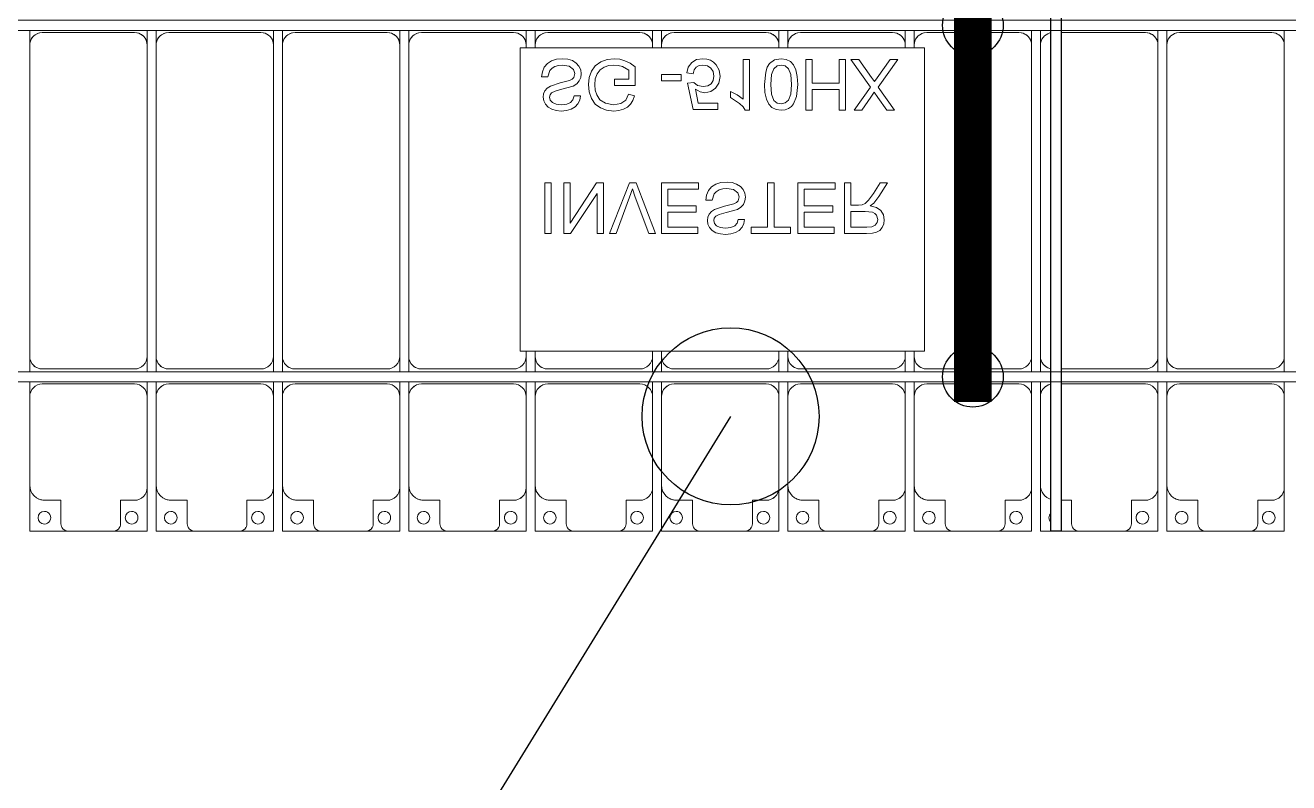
# Model space of a CAD drawing. Header units: millimetres. Extents: x -178706 to 107777, y -87310 to 933.
# Drawn here: x -98641 to -93641, y -80782 to -77786 of the extents above; entities that cross this region are included whole.
import ezdxf

# ---------------------------------------------------------------- set-up
doc = ezdxf.new("R2010")
doc.units = ezdxf.units.MM
doc.layers.add('A-GENM', color=13, linetype='Continuous', lineweight=9)
doc.layers.add('S-BEAM', color=12, linetype='Continuous', lineweight=9)
for name, color, linetype in [('GC-BICH NEO', 6, 'Continuous'), ('GC-DAY NEO', 5, 'Continuous'), ('GC-HOP 40x60 GIA CUONG', 1, 'Continuous')]:
    doc.layers.add(name, color=color, linetype=linetype)

# ---------------------------------------------------------------- blocks, each defined once
blk = doc.blocks.new('Dải phao đi lại kèm đỡ invester - DẢI PHAO ĐI LẠI-19658-BỐ TRÍ KHUNG KẾT CẤU BÈ PIN 04')
at = {"layer": 'A-GENM', "color": 7}
for p, q in [((72258.4, 610.3), (72258.4, 668.9)), ((72673.4, 660.3), (72308.4, 660.3)), ((72723.4, 668.9), (72723.4, 610.3)), ((72758.4, 610.3), (72758.4, 668.9)), ((73173.4, 660.3), (72808.4, 660.3)), ((73223.4, 668.9), (73223.4, 610.3)), ((73258.4, 610.3), (73258.4, 668.9)), ((73673.4, 660.3), (73308.4, 660.3)), ((73723.4, 668.9), (73723.4, 610.3)), ((73758.4, 610.3), (73758.4, 668.9)), ((74173.4, 660.3), (73808.4, 660.3)), ((74223.4, 668.9), (74223.4, 610.3)), ((74258.4, 610.3), (74258.4, 668.9)), ((74673.4, 660.3), (74308.4, 660.3)), ((74723.4, 668.9), (74723.4, 610.3)), ((74758.4, 610.3), (74758.4, 668.9)), ((75173.4, 660.3), (74808.4, 660.3)), ((75223.4, 668.9), (75223.4, 610.3)), ((75258.4, 610.3), (75258.4, 668.9)), ((75673.4, 660.3), (75308.4, 660.3)), ((75723.4, 668.9), (75723.4, 610.3)), ((75758.4, 610.3), (75758.4, 668.9)), ((76173.4, 660.3), (75808.4, 660.3)), ((76223.4, 668.9), (76223.4, 610.3)), ((76258.4, 610.3), (76258.4, 668.9)), ((76673.4, 660.3), (76340, 660.3)), ((76723.4, 668.9), (76723.4, 610.3)), ((76758.4, 610.3), (76758.4, 668.9)), ((77173.4, 660.3), (76808.4, 660.3)), ((77223.4, 668.9), (77223.4, 610.3)), ((72258.4, 610.3), (72258.4, -620.3)), ((72723.4, -620.3), (72723.4, 610.3)), ((72758.4, 610.3), (72758.4, -620.3)), ((73223.4, -620.3), (73223.4, 610.3)), ((73258.4, 610.3), (73258.4, -620.3)), ((73723.4, -620.3), (73723.4, 610.3)), ((73758.4, 610.3), (73758.4, -620.3)), ((74223.4, 600), (74223.4, 610.3)), ((74258.4, 610.3), (74258.4, 600)), ((74723.4, 600), (74723.4, 610.3)), ((74758.4, 610.3), (74758.4, 600)), ((75223.4, 600), (75223.4, 610.3)), ((75258.4, 610.3), (75258.4, 600)), ((75723.4, 600), (75723.4, 610.3)), ((75758.4, 610.3), (75758.4, 600)), ((76223.4, -620.3), (76223.4, 610.3)), ((76258.4, 610.3), (76258.4, -620.3)), ((76723.4, -620.3), (76723.4, 610.3)), ((76758.4, 610.3), (76758.4, -620.3)), ((77223.4, -620.3), (77223.4, 610.3)), ((72258.4, -681.1), (72258.4, -620.3)), ((72723.4, -620.3), (72723.4, -681.1)), ((72758.4, -681.1), (72758.4, -620.3)), ((73223.4, -620.3), (73223.4, -681.1)), ((73258.4, -681.1), (73258.4, -620.3)), ((73723.4, -620.3), (73723.4, -681.1)), ((73758.4, -681.1), (73758.4, -620.3)), ((74223.4, -620.3), (74223.4, -600)), ((74223.4, -620.3), (74223.4, -681.1)), ((74258.4, -600), (74258.4, -620.3)), ((74258.4, -681.1), (74258.4, -620.3)), ((74723.4, -620.3), (74723.4, -600)), ((74723.4, -620.3), (74723.4, -681.1)), ((74758.4, -600), (74758.4, -620.3)), ((74758.4, -681.1), (74758.4, -620.3)), ((75223.4, -620.3), (75223.4, -600)), ((75223.4, -620.3), (75223.4, -681.1)), ((75258.4, -600), (75258.4, -620.3)), ((75258.4, -681.1), (75258.4, -620.3)), ((75723.4, -620.3), (75723.4, -600)), ((75723.4, -620.3), (75723.4, -681.1)), ((75758.4, -600), (75758.4, -620.3)), ((75758.4, -681.1), (75758.4, -620.3)), ((76223.4, -620.3), (76223.4, -681.1)), ((76258.4, -681.1), (76258.4, -620.3)), ((76723.4, -620.3), (76723.4, -681.1)), ((76758.4, -681.1), (76758.4, -620.3)), ((77223.4, -620.3), (77223.4, -681.1)), ((72308.4, -670.3), (72673.4, -670.3)), ((72808.4, -670.3), (73173.4, -670.3)), ((73308.4, -670.3), (73673.4, -670.3)), ((73808.4, -670.3), (74173.4, -670.3)), ((74308.4, -670.3), (74673.4, -670.3)), ((74808.4, -670.3), (75173.4, -670.3)), ((75308.4, -670.3), (75673.4, -670.3)), ((75808.4, -670.3), (76173.4, -670.3)), ((76340, -670.3), (76673.4, -670.3)), ((76808.4, -670.3), (77173.4, -670.3)), ((72258.4, -779.7), (72258.4, -721.1)), ((72673.4, -729.7), (72308.4, -729.7)), ((72723.4, -721.1), (72723.4, -779.7)), ((72758.4, -779.7), (72758.4, -721.1)), ((73173.4, -729.7), (72808.4, -729.7)), ((73223.4, -721.1), (73223.4, -779.7)), ((73258.4, -779.7), (73258.4, -721.1)), ((73673.4, -729.7), (73308.4, -729.7)), ((73723.4, -721.1), (73723.4, -779.7)), ((73758.4, -779.7), (73758.4, -721.1)), ((74173.4, -729.7), (73808.4, -729.7)), ((74223.4, -721.1), (74223.4, -779.7)), ((74258.4, -779.7), (74258.4, -721.1)), ((74673.4, -729.7), (74308.4, -729.7)), ((74723.4, -721.1), (74723.4, -779.7)), ((74758.4, -779.7), (74758.4, -721.1)), ((75173.4, -729.7), (74808.4, -729.7)), ((75223.4, -721.1), (75223.4, -779.7)), ((75258.4, -779.7), (75258.4, -721.1)), ((75673.4, -729.7), (75308.4, -729.7)), ((75723.4, -721.1), (75723.4, -779.7)), ((75758.4, -779.7), (75758.4, -721.1)), ((76173.4, -729.7), (75808.4, -729.7)), ((76223.4, -721.1), (76223.4, -779.7)), ((76258.4, -779.7), (76258.4, -721.1)), ((76673.4, -729.7), (76340, -729.7)), ((76723.4, -721.1), (76723.4, -779.7)), ((76758.4, -779.7), (76758.4, -721.1)), ((77173.4, -729.7), (76808.4, -729.7)), ((77223.4, -721.1), (77223.4, -779.7)), ((72258.4, -779.7), (72258.4, -1129.7)), ((72723.4, -1139.7), (72723.4, -779.7)), ((72758.4, -779.7), (72758.4, -1129.7)), ((73223.4, -1139.7), (73223.4, -779.7)), ((73258.4, -779.7), (73258.4, -1129.7)), ((73723.4, -1139.7), (73723.4, -779.7)), ((73758.4, -779.7), (73758.4, -1129.7)), ((74223.4, -1139.7), (74223.4, -779.7)), ((74258.4, -779.7), (74258.4, -1129.7)), ((74723.4, -1139.7), (74723.4, -779.7)), ((74758.4, -779.7), (74758.4, -1129.7)), ((75223.4, -1139.7), (75223.4, -779.7)), ((75258.4, -779.7), (75258.4, -1129.7)), ((75723.4, -1139.7), (75723.4, -779.7)), ((75758.4, -779.7), (75758.4, -1129.7)), ((76223.4, -1139.7), (76223.4, -779.7)), ((76258.4, -779.7), (76258.4, -1129.7)), ((76723.4, -1139.7), (76723.4, -779.7)), ((76758.4, -779.7), (76758.4, -1129.7)), ((77223.4, -1139.7), (77223.4, -779.7)), ((72258.4, -1312.2), (72258.4, -1129.7)), ((72723.4, -1139.7), (72723.4, -1312.2)), ((72758.4, -1312.2), (72758.4, -1129.7)), ((73223.4, -1139.7), (73223.4, -1312.2)), ((73258.4, -1312.2), (73258.4, -1129.7)), ((73723.4, -1139.7), (73723.4, -1312.2)), ((73758.4, -1312.2), (73758.4, -1129.7)), ((74223.4, -1139.7), (74223.4, -1312.2)), ((74258.4, -1312.2), (74258.4, -1129.7)), ((74723.4, -1139.7), (74723.4, -1312.2)), ((74758.4, -1312.2), (74758.4, -1129.7)), ((75223.4, -1139.7), (75223.4, -1312.2)), ((75258.4, -1312.2), (75258.4, -1129.7)), ((75723.4, -1139.7), (75723.4, -1312.2)), ((75758.4, -1312.2), (75758.4, -1129.7)), ((76223.4, -1139.7), (76223.4, -1312.2)), ((76258.4, -1312.2), (76258.4, -1129.7)), ((76723.4, -1139.7), (76723.4, -1312.2)), ((76758.4, -1312.2), (76758.4, -1129.7)), ((77223.4, -1139.7), (77223.4, -1312.2)), ((72318.4, -1189.7), (72381.8, -1189.7)), ((72381.8, -1189.7), (72381.8, -1282.2)), ((72618.2, -1282.2), (72618.2, -1189.7)), ((72618.2, -1189.7), (72673.4, -1189.7)), ((72818.4, -1189.7), (72881.8, -1189.7)), ((72881.8, -1189.7), (72881.8, -1282.2)), ((73118.2, -1282.2), (73118.2, -1189.7)), ((73118.2, -1189.7), (73173.4, -1189.7)), ((73318.4, -1189.7), (73381.8, -1189.7)), ((73381.8, -1189.7), (73381.8, -1282.2)), ((73618.2, -1282.2), (73618.2, -1189.7)), ((73618.2, -1189.7), (73673.4, -1189.7)), ((73818.4, -1189.7), (73881.8, -1189.7)), ((73881.8, -1189.7), (73881.8, -1282.2)), ((74118.2, -1282.2), (74118.2, -1189.7)), ((74118.2, -1189.7), (74173.4, -1189.7)), ((74318.4, -1189.7), (74381.8, -1189.7)), ((74381.8, -1189.7), (74381.8, -1282.2)), ((74618.2, -1282.2), (74618.2, -1189.7)), ((74618.2, -1189.7), (74673.4, -1189.7)), ((74818.4, -1189.7), (74881.8, -1189.7)), ((74881.8, -1189.7), (74881.8, -1282.2)), ((75118.2, -1282.2), (75118.2, -1189.7)), ((75118.2, -1189.7), (75173.4, -1189.7)), ((75318.4, -1189.7), (75381.8, -1189.7)), ((75381.8, -1189.7), (75381.8, -1282.2)), ((75618.2, -1282.2), (75618.2, -1189.7)), ((75618.2, -1189.7), (75673.4, -1189.7)), ((75818.4, -1189.7), (75881.8, -1189.7)), ((75881.8, -1189.7), (75881.8, -1282.2)), ((76118.2, -1282.2), (76118.2, -1189.7)), ((76118.2, -1189.7), (76173.4, -1189.7)), ((76340, -1189.7), (76381.8, -1189.7)), ((76381.8, -1189.7), (76381.8, -1282.2)), ((76618.2, -1282.2), (76618.2, -1189.7)), ((76618.2, -1189.7), (76673.4, -1189.7)), ((76818.4, -1189.7), (76881.8, -1189.7)), ((76881.8, -1189.7), (76881.8, -1282.2)), ((77118.2, -1282.2), (77118.2, -1189.7)), ((77118.2, -1189.7), (77173.4, -1189.7)), ((72411.8, -1312.2), (72258.4, -1312.2)), ((72411.8, -1312.2), (72588.2, -1312.2)), ((72723.4, -1312.2), (72588.2, -1312.2)), ((72911.8, -1312.2), (72758.4, -1312.2)), ((72911.8, -1312.2), (73088.2, -1312.2)), ((73223.4, -1312.2), (73088.2, -1312.2)), ((73411.8, -1312.2), (73258.4, -1312.2)), ((73411.8, -1312.2), (73588.2, -1312.2)), ((73723.4, -1312.2), (73588.2, -1312.2)), ((73911.8, -1312.2), (73758.4, -1312.2)), ((73911.8, -1312.2), (74088.2, -1312.2)), ((74223.4, -1312.2), (74088.2, -1312.2)), ((74411.8, -1312.2), (74258.4, -1312.2)), ((74411.8, -1312.2), (74588.2, -1312.2)), ((74723.4, -1312.2), (74588.2, -1312.2)), ((74911.8, -1312.2), (74758.4, -1312.2)), ((74911.8, -1312.2), (75088.2, -1312.2)), ((75223.4, -1312.2), (75088.2, -1312.2)), ((75411.8, -1312.2), (75258.4, -1312.2)), ((75411.8, -1312.2), (75588.2, -1312.2)), ((75723.4, -1312.2), (75588.2, -1312.2)), ((75911.8, -1312.2), (75758.4, -1312.2)), ((75911.8, -1312.2), (76088.2, -1312.2)), ((76223.4, -1312.2), (76088.2, -1312.2)), ((76300, -1312.2), (76258.4, -1312.2)), ((76411.8, -1312.2), (76340, -1312.2)), ((76411.8, -1312.2), (76588.2, -1312.2)), ((76723.4, -1312.2), (76588.2, -1312.2)), ((76911.8, -1312.2), (76758.4, -1312.2)), ((76911.8, -1312.2), (77088.2, -1312.2)), ((77223.4, -1312.2), (77088.2, -1312.2))]:
    blk.add_line(p, q, dxfattribs=at)
for centre, radius, start, end in [((72308.4, 610.3), 50, 90, 180), ((72308.4, 610.3), 50, 105, 180), ((72673.4, 610.3), 50, 360, 90), ((72673.4, 610.3), 50, 15, 90), ((72808.4, 610.3), 50, 90, 180), ((72808.4, 610.3), 50, 105, 180), ((73173.4, 610.3), 50, 0, 90), ((73173.4, 610.3), 50, 15, 90), ((73308.4, 610.3), 50, 90, 180), ((73308.4, 610.3), 50, 105, 180), ((73673.4, 610.3), 50, 360, 90), ((73673.4, 610.3), 50, 15, 90), ((73808.4, 610.3), 50, 90, 180), ((73808.4, 610.3), 50, 105, 180), ((74173.4, 610.3), 50, 0, 90), ((74173.4, 610.3), 50, 15, 90), ((74308.4, 610.3), 50, 90, 180), ((74308.4, 610.3), 50, 105, 180), ((74673.4, 610.3), 50, 360, 90), ((74673.4, 610.3), 50, 15, 90), ((74808.4, 610.3), 50, 90, 180), ((74808.4, 610.3), 50, 105, 180), ((75173.4, 610.3), 50, 360, 90), ((75173.4, 610.3), 50, 15, 90), ((75308.4, 610.3), 50, 90, 180), ((75308.4, 610.3), 50, 105, 180), ((75673.4, 610.3), 50, 360, 90), ((75673.4, 610.3), 50, 15, 90), ((75808.4, 610.3), 50, 90, 180), ((75808.4, 610.3), 50, 105, 180), ((76173.4, 610.3), 50, 360, 90), ((76173.4, 610.3), 50, 15, 90), ((76308.4, 610.3), 50, 105, 180), ((76308.4, 610.3), 50, 105, 180), ((76673.4, 610.3), 50, 360, 90), ((76673.4, 610.3), 50, 15, 90), ((76808.4, 610.3), 50, 90, 180), ((76808.4, 610.3), 50, 105, 180), ((77173.4, 610.3), 50, 0, 90), ((77173.4, 610.3), 50, 15, 90), ((72308.4, -620.3), 50, 180, 270), ((72308.4, -620.3), 50, 195, 270), ((72673.4, -620.3), 50, 270, 0), ((72673.4, -620.3), 50, 270, 0), ((72808.4, -620.3), 50, 180, 270), ((72808.4, -620.3), 50, 195, 270), ((73173.4, -620.3), 50, 270, 0), ((73173.4, -620.3), 50, 270, 0), ((73308.4, -620.3), 50, 180, 270), ((73308.4, -620.3), 50, 195, 270), ((73673.4, -620.3), 50, 270, 0), ((73673.4, -620.3), 50, 270, 0), ((73808.4, -620.3), 50, 180, 270), ((73808.4, -620.3), 50, 195, 270), ((74173.4, -620.3), 50, 270, 0), ((74173.4, -620.3), 50, 270, 0), ((74308.4, -620.3), 50, 180, 270), ((74308.4, -620.3), 50, 195, 270), ((74673.4, -620.3), 50, 270, 0), ((74673.4, -620.3), 50, 270, 0), ((74808.4, -620.3), 50, 180, 270), ((74808.4, -620.3), 50, 195, 270), ((75173.4, -620.3), 50, 270, 0), ((75173.4, -620.3), 50, 270, 0), ((75308.4, -620.3), 50, 180, 270), ((75308.4, -620.3), 50, 195, 270), ((75673.4, -620.3), 50, 270, 0), ((75673.4, -620.3), 50, 270, 0), ((75808.4, -620.3), 50, 180, 270), ((75808.4, -620.3), 50, 195, 270), ((76173.4, -620.3), 50, 270, 0), ((76173.4, -620.3), 50, 270, 0), ((76308.4, -620.3), 50, 180, 255), ((76308.4, -620.3), 50, 195, 255), ((76673.4, -620.3), 50, 270, 0), ((76673.4, -620.3), 50, 270, 0), ((76808.4, -620.3), 50, 180, 270), ((76808.4, -620.3), 50, 195, 270), ((77173.4, -620.3), 50, 270, 0), ((77173.4, -620.3), 50, 270, 0), ((72308.4, -779.7), 50, 90, 180), ((72308.4, -779.7), 50, 90, 135), ((72673.4, -779.7), 50, 0, 90), ((72673.4, -779.7), 50, 45, 90), ((72808.4, -779.7), 50, 90, 180), ((72808.4, -779.7), 50, 90, 135), ((73173.4, -779.7), 50, 0, 90), ((73173.4, -779.7), 50, 45, 90), ((73308.4, -779.7), 50, 90, 180), ((73308.4, -779.7), 50, 90, 135), ((73673.4, -779.7), 50, 360, 90), ((73673.4, -779.7), 50, 45, 90), ((73808.4, -779.7), 50, 90, 180), ((73808.4, -779.7), 50, 90, 135), ((74173.4, -779.7), 50, 360, 90), ((74173.4, -779.7), 50, 45, 90), ((74308.4, -779.7), 50, 90, 180), ((74308.4, -779.7), 50, 90, 135), ((74673.4, -779.7), 50, 360, 90), ((74673.4, -779.7), 50, 45, 90), ((74808.4, -779.7), 50, 90, 180), ((74808.4, -779.7), 50, 90, 135), ((75173.4, -779.7), 50, 0, 90), ((75173.4, -779.7), 50, 45, 90), ((75308.4, -779.7), 50, 90, 180), ((75308.4, -779.7), 50, 90, 135), ((75673.4, -779.7), 50, 360, 90), ((75673.4, -779.7), 50, 45, 90), ((75808.4, -779.7), 50, 90, 180), ((75808.4, -779.7), 50, 90, 135), ((76173.4, -779.7), 50, 360, 90), ((76173.4, -779.7), 50, 45, 90), ((76308.4, -779.7), 50, 105, 180), ((76308.4, -779.7), 50, 105, 135), ((76673.4, -779.7), 50, 0, 90), ((76673.4, -779.7), 50, 45, 90), ((76808.4, -779.7), 50, 90, 180), ((76808.4, -779.7), 50, 90, 135), ((77173.4, -779.7), 50, 0, 90), ((77173.4, -779.7), 50, 45, 90), ((72318.4, -1129.7), 60, 180, 270), ((72673.4, -1139.7), 50, 270, 0), ((72818.4, -1129.7), 60, 180, 270), ((73173.4, -1139.7), 50, 270, 360), ((73318.4, -1129.7), 60, 180, 270), ((73673.4, -1139.7), 50, 270, 0), ((73818.4, -1129.7), 60, 180, 270), ((74173.4, -1139.7), 50, 270, 360), ((74318.4, -1129.7), 60, 180, 270), ((74673.4, -1139.7), 50, 270, 0), ((74818.4, -1129.7), 60, 180, 270), ((75173.4, -1139.7), 50, 270, 360), ((75318.4, -1129.7), 60, 180, 270), ((75673.4, -1139.7), 50, 270, 360), ((75818.4, -1129.7), 60, 180, 270), ((76173.4, -1139.7), 50, 270, 360), ((76318.4, -1129.7), 60, 180, 252.0033), ((76673.4, -1139.7), 50, 270, 360), ((76818.4, -1129.7), 60, 180, 270), ((77173.4, -1139.7), 50, 270, 360), ((72318.4, -1129.7), 60, 240, 270), ((72673.4, -1139.7), 50, 270, 315), ((72818.4, -1129.7), 60, 240, 270), ((73173.4, -1139.7), 50, 270, 315), ((73318.4, -1129.7), 60, 240, 270), ((73673.4, -1139.7), 50, 270, 315), ((73818.4, -1129.7), 60, 240, 270), ((74173.4, -1139.7), 50, 270, 315), ((74318.4, -1129.7), 60, 240, 270), ((74673.4, -1139.7), 50, 270, 315), ((74818.4, -1129.7), 60, 240, 270), ((75173.4, -1139.7), 50, 270, 315), ((75318.4, -1129.7), 60, 240, 270), ((75673.4, -1139.7), 50, 270, 315), ((75818.4, -1129.7), 60, 240, 270), ((76173.4, -1139.7), 50, 270, 315), ((76318.4, -1129.7), 60, 240, 252.0033), ((76673.4, -1139.7), 50, 270, 315), ((76818.4, -1129.7), 60, 240, 270), ((77173.4, -1139.7), 50, 270, 315), ((72316.8, -1258.6), 25, 90, 270), ((72316.8, -1258.6), 25, 270, 90), ((72661.8, -1258.6), 25, 90, 270), ((72661.8, -1258.6), 25, 270, 90), ((72816.8, -1258.6), 25, 90, 270), ((72816.8, -1258.6), 25, 270, 90), ((73161.8, -1258.6), 25, 90, 270), ((73161.8, -1258.6), 25, 270, 90), ((73316.8, -1258.6), 25, 90, 270), ((73316.8, -1258.6), 25, 270, 90), ((73661.8, -1258.6), 25, 90, 270), ((73661.8, -1258.6), 25, 270, 90), ((73816.8, -1258.6), 25, 90, 270), ((73816.8, -1258.6), 25, 270, 90), ((74161.8, -1258.6), 25, 90, 270), ((74161.8, -1258.6), 25, 270, 90), ((74316.8, -1258.6), 25, 90, 270), ((74316.8, -1258.6), 25, 270, 90), ((74661.8, -1258.6), 25, 90, 270), ((74661.8, -1258.6), 25, 270, 90), ((74816.8, -1258.6), 25, 90, 270), ((74816.8, -1258.6), 25, 270, 90), ((75161.8, -1258.6), 25, 90, 270), ((75161.8, -1258.6), 25, 270, 90), ((75316.8, -1258.6), 25, 90, 270), ((75316.8, -1258.6), 25, 270, 90), ((75661.8, -1258.6), 25, 90, 270), ((75661.8, -1258.6), 25, 270, 90), ((75816.8, -1258.6), 25, 90, 270), ((75816.8, -1258.6), 25, 270, 90), ((76161.8, -1258.6), 25, 90, 270), ((76161.8, -1258.6), 25, 270, 90), ((76316.8, -1258.6), 25, 135, 225), ((76661.8, -1258.6), 25, 90, 270), ((76661.8, -1258.6), 25, 270, 90), ((76816.8, -1258.6), 25, 90, 270), ((76816.8, -1258.6), 25, 270, 90), ((77161.8, -1258.6), 25, 90, 270), ((77161.8, -1258.6), 25, 270, 90), ((72411.8, -1282.2), 30, 180, 270), ((72411.8, -1282.2), 30, 210, 270), ((72588.2, -1282.2), 30, 270, 360), ((72588.2, -1282.2), 30, 270, 330), ((72661.8, -1258.6), 25, 165, 180), ((72911.8, -1282.2), 30, 180, 270), ((72911.8, -1282.2), 30, 210, 270), ((73088.2, -1282.2), 30, 270, 360), ((73088.2, -1282.2), 30, 270, 330), ((73161.8, -1258.6), 25, 165, 180), ((73411.8, -1282.2), 30, 180, 270), ((73411.8, -1282.2), 30, 210, 270), ((73588.2, -1282.2), 30, 270, 0), ((73588.2, -1282.2), 30, 270, 330), ((73661.8, -1258.6), 25, 165, 180), ((73911.8, -1282.2), 30, 180, 270), ((73911.8, -1282.2), 30, 210, 270), ((74088.2, -1282.2), 30, 270, 360), ((74088.2, -1282.2), 30, 270, 330), ((74161.8, -1258.6), 25, 165, 180), ((74411.8, -1282.2), 30, 180, 270), ((74411.8, -1282.2), 30, 210, 270), ((74588.2, -1282.2), 30, 270, 360), ((74588.2, -1282.2), 30, 270, 330), ((74661.8, -1258.6), 25, 165, 180), ((74911.8, -1282.2), 30, 180, 270), ((74911.8, -1282.2), 30, 210, 270), ((75088.2, -1282.2), 30, 270, 360), ((75088.2, -1282.2), 30, 270, 330), ((75161.8, -1258.6), 25, 165, 180), ((75411.8, -1282.2), 30, 180, 270), ((75411.8, -1282.2), 30, 210, 270), ((75588.2, -1282.2), 30, 270, 360), ((75588.2, -1282.2), 30, 270, 330), ((75661.8, -1258.6), 25, 165, 180), ((75911.8, -1282.2), 30, 180, 270), ((75911.8, -1282.2), 30, 210, 270), ((76088.2, -1282.2), 30, 270, 0), ((76088.2, -1282.2), 30, 270, 330), ((76161.8, -1258.6), 25, 165, 180), ((76316.8, -1258.6), 25, 345, 15), ((76411.8, -1282.2), 30, 180, 270), ((76411.8, -1282.2), 30, 210, 270), ((76588.2, -1282.2), 30, 270, 360), ((76588.2, -1282.2), 30, 270, 330), ((76661.8, -1258.6), 25, 165, 180), ((76911.8, -1282.2), 30, 180, 270), ((76911.8, -1282.2), 30, 210, 270), ((77088.2, -1282.2), 30, 270, 0), ((77088.2, -1282.2), 30, 270, 330), ((77161.8, -1258.6), 25, 165, 180)]:
    blk.add_arc(centre, radius, start, end, dxfattribs=at)
blk = doc.blocks.new('Dầm C52 - Dầm C52-22346-BỐ TRÍ KHUNG KẾT CẤU BÈ PIN 04')
at = {"layer": 'S-BEAM', "color": 1}
for p, q in [((-87623.4, 20), (87623.4, 20)), ((87623.4, -20), (-87623.4, -20))]:
    blk.add_line(p, q, dxfattribs=at)
blk = doc.blocks.new('Dầm C52 - Hộp 40x60-15957-BỐ TRÍ KHUNG KẾT CẤU BÈ PIN 04')
at = {"layer": 'S-BEAM', "color": 3, "lineweight": 25}
for p, q in [((-37160, -20), (-37160, 20)), ((-37160, 20), (37160, 20)), ((37160, -20), (-37160, -20))]:
    blk.add_line(p, q, dxfattribs=at)
blk = doc.blocks.new('Invester - SG -510HX-16693-BỐ TRÍ KHUNG KẾT CẤU BÈ PIN 04')
at = {"layer": 'A-GENM', "color": 7}
for p, q in [((800, 600), (-800, 600)), ((-800, 600), (-800, -600)), ((800, -600), (800, 600)), ((-656.4, 554.7), (-676.7, 548.4)), ((-631.8, 556.8), (-656.4, 554.7)), ((-611.8, 554.9), (-631.8, 556.8)), ((-593.8, 549), (-611.8, 554.9)), ((-456.5, 553.7), (-482, 544.2)), ((-428.4, 556.8), (-456.5, 553.7)), ((-406.8, 554.9), (-428.4, 556.8)), ((-385.8, 548.9), (-406.8, 554.9)), ((-102.2, 553), (-121.8, 541.4)), ((-77.5, 556.8), (-102.2, 553)), ((-61.9, 555.3), (-77.5, 556.8)), ((-47.9, 550.8), (-61.9, 555.3)), ((-35.8, 543.3), (-47.9, 550.8)), ((106.6, 553.7), (81.5, 553.7)), ((81.5, 553.7), (81.5, 397.1)), ((106.6, 352.8), (106.6, 553.7)), ((206.1, 552.1), (186.2, 537.7)), ((232.1, 556.8), (206.1, 552.1)), ((252.4, 554.1), (232.1, 556.8)), ((268.9, 545.8), (252.4, 554.1)), ((329.5, 553.7), (329.5, 352.8)), ((354.6, 553.7), (329.5, 553.7)), ((354.6, 459.5), (354.6, 553.7)), ((486.4, 553.7), (461.3, 553.7)), ((461.3, 553.7), (461.3, 459.5)), ((486.4, 352.8), (486.4, 553.7)), ((508.4, 553.7), (585.8, 444.2)), ((539, 553.7), (508.4, 553.7)), ((589.4, 482.4), (539, 553.7)), ((663.5, 553.7), (611.8, 481)), ((616.2, 444.6), (693.6, 553.7)), ((693.6, 553.7), (663.5, 553.7)), ((-712.9, 504.9), (-715.9, 484.6)), ((-705.1, 523), (-712.9, 504.9)), ((-692.8, 537.8), (-705.1, 523)), ((-676.7, 548.4), (-692.8, 537.8)), ((-690.8, 484.6), (-682.7, 509.8)), ((-682.7, 509.8), (-674.6, 518.7)), ((-674.6, 518.7), (-662.9, 525.7)), ((-662.9, 525.7), (-648.7, 530.2)), ((-648.7, 530.2), (-632.8, 531.7)), ((-632.8, 531.7), (-606.6, 527.1)), ((-606.6, 527.1), (-589.6, 514.5)), ((-578.9, 539.6), (-593.8, 549)), ((-589.6, 514.5), (-584.1, 497.7)), ((-567.9, 527.1), (-578.9, 539.6)), ((-561.2, 512.5), (-567.9, 527.1)), ((-558.9, 497), (-561.2, 512.5)), ((-518.4, 507.6), (-527.6, 482.3)), ((-503.2, 528.8), (-518.4, 507.6)), ((-482, 544.2), (-503.2, 528.8)), ((-496.1, 497), (-484.6, 512.3)), ((-484.6, 512.3), (-468.7, 523.2)), ((-468.7, 523.2), (-450.1, 529.6)), ((-450.1, 529.6), (-430.4, 531.7)), ((-430.4, 531.7), (-413, 530.1)), ((-413, 530.1), (-396, 525.3)), ((-396, 525.3), (-370.6, 511.5)), ((-365.3, 539), (-385.8, 548.9)), ((-370.6, 511.5), (-370.6, 475.2)), ((-345.5, 525.2), (-365.3, 539)), ((-345.5, 450.1), (-345.5, 525.2)), ((-135.3, 523.4), (-141.4, 500.3)), ((-141.4, 500.3), (-116.3, 497.2)), ((-121.8, 541.4), (-135.3, 523.4)), ((-116.3, 497.2), (-111.7, 512.3)), ((-111.7, 512.3), (-103.7, 523.1)), ((-103.7, 523.1), (-92.2, 529.6)), ((-92.2, 529.6), (-77.4, 531.7)), ((-77.4, 531.7), (-59.4, 528.7)), ((-59.4, 528.7), (-45.9, 519.7)), ((-45.9, 519.7), (-37.5, 505.7)), ((-37.5, 505.7), (-34.7, 487.7)), ((-25.3, 532.8), (-35.8, 543.3)), ((-13.5, 511.3), (-25.3, 532.8)), ((-9.6, 486.2), (-13.5, 511.3)), ((171.2, 503.7), (166.2, 454.9)), ((177.5, 522.6), (171.2, 503.7)), ((186.2, 537.7), (177.5, 522.6)), ((194.3, 494.3), (203.1, 517.2)), ((203.1, 517.2), (216.3, 528.1)), ((216.3, 528.1), (232.1, 531.7)), ((232.1, 531.7), (248, 528.1)), ((248, 528.1), (261.2, 517.1)), ((261.2, 517.1), (270, 494.3)), ((281.6, 532), (268.9, 545.8)), ((290.8, 512.4), (281.6, 532)), ((296.2, 486.8), (290.8, 512.4)), ((-715.9, 484.6), (-690.8, 484.6)), ((-641.9, 461), (-681.2, 448.6)), ((-605.3, 470.6), (-641.9, 461)), ((-594.6, 475.8), (-605.3, 470.6)), ((-588.2, 482), (-594.6, 475.8)), ((-591.1, 448.3), (-576.8, 457.4)), ((-584.1, 497.7), (-588.2, 482)), ((-576.8, 457.4), (-566.8, 468.6)), ((-566.8, 468.6), (-560.9, 481.9)), ((-560.9, 481.9), (-558.9, 497)), ((-527.6, 482.3), (-530.7, 454.2)), ((-530.7, 454.2), (-527.6, 425.9)), ((-505.6, 453.2), (-503.2, 477.2)), ((-503.6, 432.7), (-505.6, 453.2)), ((-503.2, 477.2), (-496.1, 497)), ((-427.1, 475.2), (-427.1, 450.1)), ((-370.6, 475.2), (-427.1, 475.2)), ((-427.1, 450.1), (-345.5, 450.1)), ((-241.9, 494.1), (-241.9, 468.9)), ((-163.4, 494.1), (-241.9, 494.1)), ((-241.9, 468.9), (-163.4, 468.9)), ((-163.4, 468.9), (-163.4, 494.1)), ((-113.2, 462.7), (-138.3, 459.5)), ((-138.3, 459.5), (-116.3, 355.9)), ((-99.1, 451.3), (-113.2, 462.7)), ((-77, 447), (-99.1, 451.3)), ((-45.2, 457.9), (-58.4, 449.7)), ((-37.3, 470.8), (-45.2, 457.9)), ((-34.7, 487.7), (-37.3, 470.8)), ((-27.1, 439.9), (-14, 460.4)), ((-14, 460.4), (-9.6, 486.2)), ((166.2, 454.9), (168.1, 422.7)), ((191.3, 454.8), (194.3, 494.3)), ((194.4, 415.8), (191.3, 454.8)), ((270, 494.3), (273, 454.8)), ((273, 454.8), (270.1, 416.2)), ((293.5, 407.7), (298.1, 454.9)), ((298.1, 454.9), (296.2, 486.8)), ((461.3, 459.5), (354.6, 459.5)), ((601.1, 465.9), (589.4, 482.4)), ((611.8, 481), (601.1, 465.9)), ((-707.9, 418.1), (-709.6, 405)), ((-709.6, 405), (-707.5, 390.3)), ((-702.6, 429.9), (-707.9, 418.1)), ((-693.7, 440.2), (-702.6, 429.9)), ((-681.2, 448.6), (-693.7, 440.2)), ((-684.5, 404.2), (-682.5, 413.9)), ((-681.7, 392.9), (-684.5, 404.2)), ((-682.5, 413.9), (-676.5, 421.7)), ((-676.5, 421.7), (-662.3, 428.6)), ((-662.3, 428.6), (-635.5, 435.7)), ((-635.5, 435.7), (-591.1, 448.3)), ((-587.2, 409.3), (-591.8, 394.3)), ((-562.1, 409.3), (-587.2, 409.3)), ((-564.9, 392.7), (-562.1, 409.3)), ((-527.6, 425.9), (-518.5, 399.6)), ((-497.7, 413.8), (-503.6, 432.7)), ((-484.8, 394.4), (-497.7, 413.8)), ((-371.5, 416.4), (-383, 393.2)), ((-348.4, 409.9), (-371.5, 416.4)), ((-354.8, 391.3), (-348.4, 409.9)), ((-96, 381), (-106.8, 436.4)), ((-106.8, 436.4), (-88.9, 425.5)), ((-88.9, 425.5), (-70.1, 421.9)), ((-58.4, 449.7), (-77, 447)), ((-70.1, 421.9), (-46.6, 426.4)), ((-46.6, 426.4), (-27.1, 439.9)), ((57.7, 414.1), (31.2, 426.8)), ((31.2, 426.8), (31.2, 403)), ((31.2, 403), (68, 379.5)), ((81.5, 397.1), (57.7, 414.1)), ((168.1, 422.7), (173.6, 397.1)), ((203.5, 391.3), (194.4, 415.8)), ((270.1, 416.2), (261.6, 393.2)), ((281.7, 377.9), (293.5, 407.7)), ((354.6, 352.8), (354.6, 434.4)), ((354.6, 434.4), (461.3, 434.4)), ((461.3, 434.4), (461.3, 352.8)), ((585.8, 444.2), (521, 352.8)), ((551, 352.8), (587.6, 404.3)), ((587.6, 404.3), (599.9, 424.4)), ((599.9, 424.4), (614.3, 403.9)), ((614.3, 403.9), (650.5, 352.8)), ((681.1, 352.8), (616.2, 444.6)), ((-707.5, 390.3), (-700.9, 376.6)), ((-700.9, 376.6), (-690.2, 364.9)), ((-690.2, 364.9), (-675.5, 356.5)), ((-673.2, 383.4), (-681.7, 392.9)), ((-675.5, 356.5), (-657.8, 351.4)), ((-658.6, 376.9), (-673.2, 383.4)), ((-637.3, 374.8), (-658.6, 376.9)), ((-657.8, 351.4), (-638.3, 349.7)), ((-638.3, 349.7), (-617.1, 351.4)), ((-616.4, 376.9), (-637.3, 374.8)), ((-617.1, 351.4), (-598.5, 356.8)), ((-601.4, 383.5), (-616.4, 376.9)), ((-591.8, 394.3), (-601.4, 383.5)), ((-598.5, 356.8), (-583.3, 365.7)), ((-583.3, 365.7), (-572, 377.9)), ((-572, 377.9), (-564.9, 392.7)), ((-518.5, 399.6), (-503.5, 377.5)), ((-503.5, 377.5), (-483.3, 362)), ((-462.9, 380.2), (-484.8, 394.4)), ((-483.3, 362), (-458.6, 352.7)), ((-430.8, 374.8), (-462.9, 380.2)), ((-458.6, 352.7), (-430.4, 349.7)), ((-402.5, 379.8), (-430.8, 374.8)), ((-430.4, 349.7), (-409.7, 351.4)), ((-409.7, 351.4), (-391.1, 356.8)), ((-383, 393.2), (-402.5, 379.8)), ((-391.1, 356.8), (-375.4, 365.3)), ((-375.4, 365.3), (-363.6, 376.7)), ((-363.6, 376.7), (-354.8, 391.3)), ((-116.3, 355.9), (-19, 355.9)), ((-19, 381), (-96, 381)), ((-19, 355.9), (-19, 381)), ((68, 379.5), (81.5, 365.9)), ((81.5, 365.9), (90.4, 352.8)), ((90.4, 352.8), (106.6, 352.8)), ((173.6, 397.1), (182.8, 377.5)), ((182.8, 377.5), (195.5, 363.7)), ((195.5, 363.7), (212, 355.5)), ((216.1, 381.3), (203.5, 391.3)), ((212, 355.5), (232.1, 352.8)), ((231.9, 377.9), (216.1, 381.3)), ((248.5, 381.7), (231.9, 377.9)), ((232.1, 352.8), (247.6, 354.4)), ((247.6, 354.4), (261.5, 359.3)), ((261.6, 393.2), (248.5, 381.7)), ((261.5, 359.3), (273.1, 367.2)), ((273.1, 367.2), (281.7, 377.9)), ((329.5, 352.8), (354.6, 352.8)), ((461.3, 352.8), (486.4, 352.8)), ((521, 352.8), (551, 352.8)), ((650.5, 352.8), (681.1, 352.8)), ((-703.4, 65.8), (-703.4, -135.1)), ((-678.2, 65.8), (-703.4, 65.8)), ((-678.2, -135.1), (-678.2, 65.8)), ((-628, 65.8), (-628, -135.1)), ((-602.9, 65.8), (-628, 65.8)), ((-497.9, 65.8), (-602.9, -93.4)), ((-602.9, -93.4), (-602.9, 65.8)), ((-471, 65.8), (-497.9, 65.8)), ((-471, -135.1), (-471, 65.8)), ((-367.8, 65.8), (-447.7, -135.1)), ((-341.9, 65.8), (-367.8, 65.8)), ((-265.3, -135.1), (-341.9, 65.8)), ((-241.9, 65.8), (-241.9, -135.1)), ((-94.3, 65.8), (-241.9, 65.8)), ((-94.3, 40.7), (-94.3, 65.8)), ((-26.9, 60.5), (-43, 49.9)), ((-6.6, 66.8), (-26.9, 60.5)), ((18, 68.9), (-6.6, 66.8)), ((38, 67), (18, 68.9)), ((56, 61.1), (38, 67)), ((70.9, 51.7), (56, 61.1)), ((81.9, 39.2), (70.9, 51.7)), ((178.8, 65.8), (178.8, -110)), ((203.9, 65.8), (178.8, 65.8)), ((203.9, -110), (203.9, 65.8)), ((298.1, 65.8), (298.1, -135.1)), ((445.6, 65.8), (298.1, 65.8)), ((445.6, 40.7), (445.6, 65.8)), ((483.3, 65.8), (483.3, -135.1)), ((508.4, 65.8), (483.3, 65.8)), ((508.4, -22.1), (508.4, 65.8)), ((623.5, 65.8), (597.4, 24.2)), ((619.2, 11.4), (652.7, 65.8)), ((652.7, 65.8), (623.5, 65.8)), ((-601.1, -135.1), (-496.2, 24.1)), ((-496.2, 24.1), (-496.2, -135.1)), ((-420.8, -135.1), (-367.3, 9.6)), ((-367.3, 9.6), (-356.5, 42.3)), ((-356.5, 42.3), (-345.8, 9.6)), ((-345.8, 9.6), (-292.1, -135.1)), ((-216.8, -25.2), (-216.8, 40.7)), ((-216.8, 40.7), (-94.3, 40.7)), ((-63.1, 17), (-66.1, -3.3)), ((-55.2, 35.1), (-63.1, 17)), ((-43, 49.9), (-55.2, 35.1)), ((-41, -3.3), (-32.9, 21.9)), ((-32.9, 21.9), (-24.7, 30.8)), ((-24.7, 30.8), (-13.1, 37.8)), ((-13.1, 37.8), (1.1, 42.3)), ((1.1, 42.3), (17, 43.8)), ((17, 43.8), (43.3, 39.2)), ((43.3, 39.2), (60.2, 26.6)), ((60.2, 26.6), (65.8, 9.8)), ((65.8, 9.8), (61.6, -5.9)), ((88.6, 24.6), (81.9, 39.2)), ((90.9, 9.1), (88.6, 24.6)), ((88.9, -6), (90.9, 9.1)), ((323.2, -25.2), (323.2, 40.7)), ((323.2, 40.7), (445.6, 40.7)), ((597.4, 24.2), (578.5, -3.4)), ((598.9, -14.5), (619.2, 11.4)), ((-103.8, -25.2), (-216.8, -25.2)), ((-103.8, -50.3), (-103.8, -25.2)), ((-66.1, -3.3), (-41, -3.3)), ((-43.9, -47.7), (-52.8, -58)), ((-31.4, -39.3), (-43.9, -47.7)), ((8, -26.9), (-31.4, -39.3)), ((44.5, -17.3), (8, -26.9)), ((14.3, -52.2), (58.8, -39.6)), ((55.2, -12.1), (44.5, -17.3)), ((61.6, -5.9), (55.2, -12.1)), ((58.8, -39.6), (73.1, -30.5)), ((73.1, -30.5), (83.1, -19.3)), ((83.1, -19.3), (88.9, -6)), ((436.2, -25.2), (323.2, -25.2)), ((436.2, -50.3), (436.2, -25.2)), ((538.7, -22.1), (508.4, -22.1)), ((508.4, -47.2), (564.6, -47.2)), ((508.4, -110), (508.4, -47.2)), ((553.3, -21.2), (538.7, -22.1)), ((565.2, -16.4), (553.3, -21.2)), ((564.6, -47.2), (593.3, -50.8)), ((578.5, -3.4), (565.2, -16.4)), ((584.6, -25.2), (598.9, -14.5)), ((609.3, -31.9), (584.6, -25.2)), ((626.6, -43.9), (609.3, -31.9)), ((636.8, -60.3), (626.6, -43.9)), ((-216.8, -110), (-216.8, -50.3)), ((-216.8, -50.3), (-103.8, -50.3)), ((-58, -69.8), (-59.8, -82.9)), ((-59.8, -82.9), (-57.6, -97.6)), ((-52.8, -58), (-58, -69.8)), ((-57.6, -97.6), (-51.1, -111.3)), ((-34.7, -83.7), (-32.7, -74)), ((-31.9, -95), (-34.7, -83.7)), ((-32.7, -74), (-26.7, -66.2)), ((-23.4, -104.5), (-31.9, -95)), ((-26.7, -66.2), (-12.5, -59.3)), ((-12.5, -59.3), (14.3, -52.2)), ((58, -93.6), (48.4, -104.4)), ((62.6, -78.6), (58, -93.6)), ((87.7, -78.6), (62.6, -78.6)), ((77.8, -110), (84.9, -95.2)), ((84.9, -95.2), (87.7, -78.6)), ((323.2, -110), (323.2, -50.3)), ((323.2, -50.3), (436.2, -50.3)), ((593.3, -50.8), (602.7, -55.4)), ((602.7, -55.4), (609.6, -62.1)), ((612.5, -91.4), (604.5, -101.3)), ((609.6, -62.1), (615.1, -79.2)), ((615.1, -79.2), (612.5, -91.4)), ((632, -110.5), (638.2, -96)), ((640.2, -80.1), (636.8, -60.3)), ((638.2, -96), (640.2, -80.1)), ((-703.4, -135.1), (-678.2, -135.1)), ((-628, -135.1), (-601.1, -135.1)), ((-496.2, -135.1), (-471, -135.1)), ((-447.7, -135.1), (-420.8, -135.1)), ((-292.1, -135.1), (-265.3, -135.1)), ((-241.9, -135.1), (-97.5, -135.1)), ((-97.5, -110), (-216.8, -110)), ((-97.5, -135.1), (-97.5, -110)), ((-51.1, -111.3), (-40.4, -123)), ((-40.4, -123), (-25.7, -131.4)), ((-25.7, -131.4), (-8, -136.5)), ((-8.8, -111), (-23.4, -104.5)), ((12.5, -113.1), (-8.8, -111)), ((-8, -136.5), (11.6, -138.2)), ((11.6, -138.2), (32.8, -136.5)), ((33.4, -111), (12.5, -113.1)), ((32.8, -136.5), (51.3, -131.1)), ((48.4, -104.4), (33.4, -111)), ((51.3, -131.1), (66.5, -122.2)), ((66.5, -122.2), (77.8, -110)), ((178.8, -110), (112.9, -110)), ((112.9, -110), (112.9, -135.1)), ((112.9, -135.1), (269.8, -135.1)), ((269.8, -110), (203.9, -110)), ((269.8, -135.1), (269.8, -110)), ((298.1, -135.1), (442.5, -135.1)), ((442.5, -110), (323.2, -110)), ((442.5, -135.1), (442.5, -110)), ((483.3, -135.1), (569.9, -135.1)), ((570.9, -110), (508.4, -110)), ((569.9, -135.1), (593.1, -133.8)), ((590.8, -107.8), (570.9, -110)), ((604.5, -101.3), (590.8, -107.8)), ((593.1, -133.8), (610.1, -129.7)), ((610.1, -129.7), (622.4, -122.2)), ((622.4, -122.2), (632, -110.5)), ((-800, -600), (800, -600))]:
    blk.add_line(p, q, dxfattribs=at)
blk = doc.blocks.new('HOBANMONG_BEPIN 4_rvt-1-BỐ TRÍ KHUNG KẾT CẤU BÈ PIN 04')
at = {"layer": 'A-GENM', "color": 3, "lineweight": 25, "rotation": 0.0001043351917741}
for name, p in [('Dải phao đi lại kèm đỡ invester - DẢI PHAO ĐI LẠI-19658-BỐ TRÍ KHUNG KẾT CẤU BÈ PIN 04', (-170882.1, -78475)), ('Invester - SG -510HX-16693-BỐ TRÍ KHUNG KẾT CẤU BÈ PIN 04', (-95882.1, -78474.8))]:
    blk.add_blockref(name, p, dxfattribs=at)
at = {"layer": 'S-BEAM', "color": 3, "lineweight": 25}
for name, p, rotation in [('Dầm C52 - Hộp 40x60-15957-BỐ TRÍ KHUNG KẾT CẤU BÈ PIN 04', (-94562.2, -42626.9), 90.00010434022374), ('Dầm C52 - Dầm C52-22346-BỐ TRÍ KHUNG KẾT CẤU BÈ PIN 04', (-83791.6, -77785.9), 180.0001043386848), ('Dầm C52 - Dầm C52-22346-BỐ TRÍ KHUNG KẾT CẤU BÈ PIN 04', (-83787.8, -79175.9), 180.0001043351917)]:
    blk.add_blockref(name, p, dxfattribs=dict(at, rotation=rotation))

msp = doc.modelspace()

# ---------------------------------------------------------------- linework, layer by layer
at = {"layer": 'GC-BICH NEO'}
msp.add_circle((-95850, -79332.6), 350, dxfattribs=at)
at = {"layer": 'GC-DAY NEO'}
msp.add_line((-95850, -79332.6), (-100043.8, -86145.2), dxfattribs=at)
at = {"layer": 'GC-HOP 40x60 GIA CUONG', "const_width": 150}
msp.add_lwpolyline([(-94891.3, -79275.9), (-94891.3, -64275.9)], dxfattribs=at)
at = {"layer": 'GC-HOP 40x60 GIA CUONG'}
for centre in [(-94891.3, -77785.9), (-94891.3, -79175.9)]:
    msp.add_circle(centre, 120, dxfattribs=at)

# ---------------------------------------------------------------- block references
at = {"lineweight": 5}
msp.add_blockref('HOBANMONG_BEPIN 4_rvt-1-BỐ TRÍ KHUNG KẾT CẤU BÈ PIN 04', (0, 0), dxfattribs=at)

doc.saveas('drawing.dxf')
